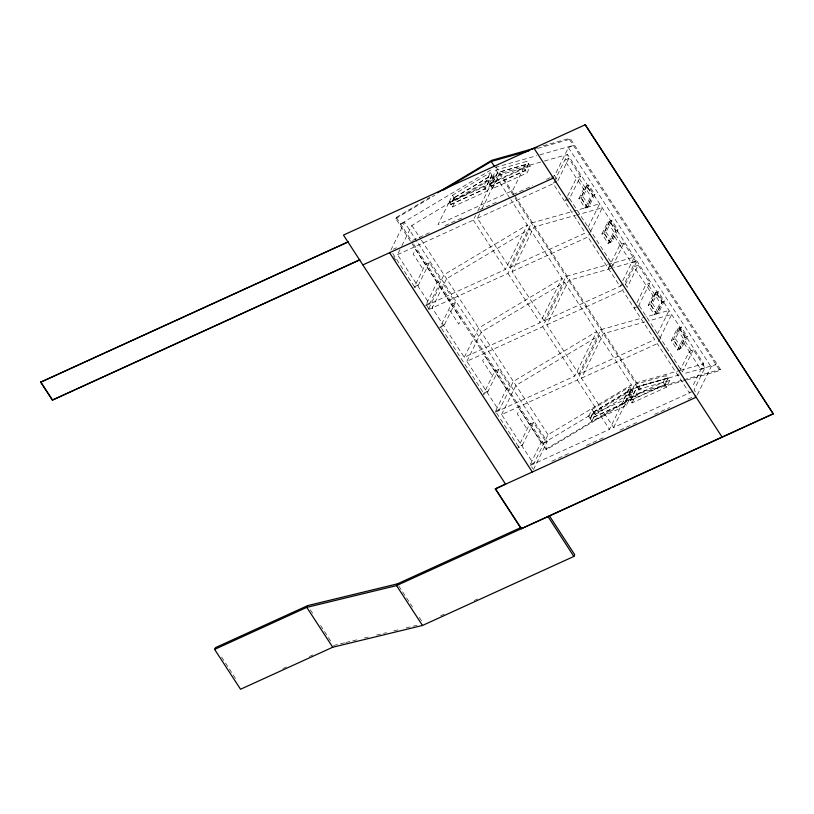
<?xml version="1.0" encoding="UTF-8"?>
<svg xmlns="http://www.w3.org/2000/svg" width="814" height="814" viewBox="0 0 814 814"><rect width="100%" height="100%" fill="white"/><g stroke="black" fill="none" stroke-linecap="round" stroke-linejoin="round"><path stroke-width="0.61" stroke-dasharray="4.07 3.05" d="M685.673 380.25L641.666 392.663L546.184 449.796L395.726 218.6L396.306 217.44L429.934 197.314M417.002 241.493L404.538 222.344L390.74 250.376L396.51 247.751M425.508 305.861L505.402 269.424L527.299 224.929L443.976 274.786L429.609 303.988L397.507 254.66L401.373 246.795M401.923 245.675L411.874 225.458L495.197 175.6L510.225 198.697M449.196 201.974L452.482 195.289L490.313 172.649L493.559 177.635L486.853 191.27L452.431 206.96L449.196 201.974L483.608 186.284L490.313 172.649M452.431 206.96L455.728 200.275L493.559 177.635M392.765 253.5L414.407 286.752L425.335 264.55L429.426 262.688L441.096 280.627L437.006 282.489L426.078 304.69L428.673 308.669L432.773 306.807M429.426 262.688L417.928 286.05L413.838 287.922M489.346 183.669L496.052 170.034L527.055 161.284L530.29 166.27L527.004 172.965L492.592 188.655L489.346 183.669L523.758 167.979L527.055 161.284M428.673 308.669L439.601 286.477L443.691 284.605L455.372 302.543L443.874 325.915L439.774 327.777L451.271 304.416L455.372 302.543M397.507 254.66L473.3 220.106L475.549 215.537M477.787 210.968L495.197 175.6M556.837 181.105L553.764 182.509L553.194 183.669L585.297 232.997L509.503 267.562L477.401 218.233L479.639 213.665M481.888 209.106L499.287 173.738L543.182 161.345M492.592 188.655L499.297 175.02L530.29 166.27M537.657 148.362L569.444 139.398L570.024 138.227L720.471 369.414L719.902 370.584L686.894 379.904M464.295 357.305L478.673 328.093L561.996 278.246L540.099 322.741L464.295 357.305L432.193 307.977L446.571 278.764L529.894 228.917L507.997 273.412L428.103 309.839M509.503 267.562L531.389 223.067L572.842 211.365M551.159 177.228L554.619 175.651L568.416 147.619L573.331 145.37L537.881 155.382M554.314 181.39L567.562 154.467L703.754 363.736L692.144 387.332M466.89 361.284L481.267 332.081L564.59 282.234L542.694 326.729L466.89 361.284L498.992 410.612L513.369 381.41L596.682 331.552L574.796 376.058L494.902 412.484M622.038 285.378L544.19 320.869L512.087 271.55L533.984 227.045L575.437 215.354M557.865 180.637L568.783 158.445L580.463 176.373L569.535 198.575L566.463 199.979M567.083 197.11L564.865 201.607L567.938 200.213M567.623 196.001L576.363 178.246L580.463 176.373M578.896 198.565L584.645 186.884L588.736 185.012L594.902 194.485L589.153 206.166L585.052 208.028L578.896 198.565L582.987 196.693L588.736 185.012M498.819 369.312L487.321 392.674L483.221 394.546L494.719 371.184L498.819 369.312L510.49 387.25L506.389 389.123L495.472 411.314L518.498 446.693L522.588 444.82M585.052 208.028L590.801 196.347L594.902 194.485M588.054 227.381L599.664 203.795L574.063 211.019M544.19 320.869L566.086 276.373L607.539 264.682M512.087 271.55L587.891 236.986L590.099 232.489M590.649 231.369L602.258 207.784L576.658 215.008M501.587 414.601L515.964 385.398L599.277 335.541L577.391 380.036L501.587 414.601L533.689 463.929L548.056 434.717L631.379 384.869L510.907 199.745M623.158 289.133L622.588 290.303L654.69 339.631L578.886 374.186L546.784 324.857L568.681 280.362L612.576 267.979M601.912 233.944L607.661 222.263L611.762 220.391L617.918 229.853L612.169 241.544L608.078 243.406L601.912 233.944L606.013 232.071L611.762 220.391M608.078 243.406L613.827 231.725L617.918 229.853M608.312 268.376L619.81 245.014L623.911 243.142L635.581 261.08L624.664 283.272L620.563 285.144L619.993 286.314L587.891 236.986M533.516 422.629L522.018 445.991L517.918 447.863L529.415 424.491L533.516 422.629L545.187 440.567L541.086 442.429L529.588 465.791L609.483 429.365L631.379 384.869M612.413 266.504L623.911 243.142M622.751 280.708L634.36 257.112L608.76 264.336M578.886 374.186L600.783 329.69L644.678 317.307M533.414 469.607L547.212 441.575L417.694 242.562M625.345 284.697L636.955 261.091L613.787 267.633M546.184 449.796L546.754 448.626L642.236 391.493L682.58 380.118M692.449 391.534L613.583 427.503L581.481 378.174L603.378 333.679L644.83 321.978M638.359 306.369L649.847 283.007L638.176 265.069L627.258 287.261L624.664 283.272M634.828 307.071L634.259 308.231L636.304 307.305M637.016 302.625L645.756 284.869L649.847 283.007M588.624 416.229L591.91 409.534L629.751 386.904L631.308 389.296L624.592 402.93L590.181 418.62L588.624 416.229L623.036 400.539L629.751 386.904M590.181 418.62L593.467 411.925L631.308 389.296M590.313 418.823L593.599 412.128L631.43 389.489L632.987 391.88L626.281 405.514L591.87 421.214L590.313 418.823L624.725 403.123L631.43 389.489M648.28 305.189L654.029 293.508L658.129 291.636L664.285 301.109L658.536 312.79L654.446 314.662L648.28 305.189L652.38 303.327L658.129 291.636M591.87 421.214L595.156 414.519L632.987 391.88M654.446 314.662L660.195 302.971L664.285 301.109M657.447 334.015L669.057 310.419L645.889 316.961M613.583 427.503L635.48 383.007L679.364 370.614M628.774 397.924L635.48 384.289L666.483 375.539L668.04 377.93L664.743 384.615L630.331 400.315L628.774 397.924L663.186 382.224L666.483 375.539M581.481 378.174L657.274 343.61L659.493 339.123M660.042 337.993L671.652 314.408L649.704 320.604M630.331 400.315L637.036 386.681L668.04 377.93M630.463 400.508L637.169 386.874L668.172 378.123L669.729 380.525L666.432 387.21L632.02 402.899L630.463 400.508L664.875 384.819L668.172 378.123M632.02 402.899L638.725 389.265L669.729 380.525M671.306 340.567L677.055 328.887L681.155 327.014L687.311 336.487L681.562 348.168L677.462 350.03L671.306 340.567L675.406 338.695L681.155 327.014M677.462 350.03L683.211 338.349L687.311 336.487M677.706 375L678.286 373.829M679.375 371.611L689.204 351.638L693.304 349.766L704.975 367.704L694.057 389.906L696.652 393.884M693.304 349.766L682.376 371.967L638.929 305.199M689.957 391.768L689.377 392.938L657.274 343.61M697.293 394.882L711.09 366.849L716.005 364.611L684.228 373.575M395.726 218.6L434.788 195.238M490.761 170.055L399.613 224.583L404.538 222.344M679.334 374.959L637.769 386.691L542.287 443.813L547.212 441.575M488.186 390.923L483.801 393.376L440.354 326.607L444.444 324.745M568.783 158.445L564.692 160.307L576.363 178.246M412.667 240.384L429.975 232.489M444.983 225.641L463.451 217.226M479.609 209.859L498.066 201.434M513.074 194.597L532.692 185.653M546.54 179.334L550.01 177.757M477.401 218.233L556.267 182.275M414.407 286.752L418.508 284.88M426.078 304.69L430.179 302.818M608.892 267.206L611.965 265.812M635.581 261.08L631.491 262.953L619.81 245.014M638.176 265.069L634.086 266.931L645.756 284.869M546.784 324.857L622.588 290.303M495.472 411.314L499.572 409.442M704.975 367.704L700.874 369.576L689.204 351.638M534.269 462.759L530.168 464.631L532.763 468.61M551.872 461.192L570.339 452.767M586.497 445.4L604.965 436.986M619.973 430.138L638.43 421.723M654.588 414.357L669.596 407.519M688.064 399.094L696.143 395.411M282.896 668.589L286.355 667.012M309.401 656.501L312.861 654.924M440.689 615.801L444.159 614.224M474.196 600.529L477.655 598.951M543.121 145.818L570.024 138.227M495.095 167.46L536.66 155.728M544.403 161.009L567.562 154.467M680.585 370.268L703.754 363.736M683.801 379.772L720.471 369.414M333.598 645.471L344.668 642.785M345.899 642.49L356.959 639.804M364.336 638.013L370.492 636.528M376.638 635.032L386.477 632.651M393.854 630.86L400 629.375M406.145 627.879L417.216 625.203M569.444 139.398L719.902 370.584M568.416 147.619L711.09 366.849M678.998 328.001L685.164 337.464L679.415 349.145L673.249 339.682L679.202 327.9L685.368 337.372L679.619 349.053L673.453 339.591M579.314 178.714L590.801 196.347M607.661 222.263L613.827 231.725M615.628 234.513L622.761 245.482M648.697 285.338L660.195 302.971M677.055 328.887L683.211 338.349M685.022 341.147L692.154 352.106M578.266 180.84L585.398 191.799M614.58 236.64L621.713 247.609M647.659 287.464L654.792 298.433M683.974 343.274L691.106 354.232M582.987 196.693L589.153 206.166M606.013 232.071L612.169 241.544M652.38 303.327L658.536 312.79M675.406 338.695L681.562 348.168M554.619 175.651L557.214 179.64M569.535 198.575L612.993 265.344M523.758 167.979L527.004 172.965M663.186 382.224L664.743 384.615M664.875 384.819L666.432 387.21M495.94 166.697L513.97 194.404M514.662 195.462L642.236 391.493M499.287 173.738L514.316 196.825M514.997 197.873L635.48 383.007M637.769 386.691L641.666 392.663M496.052 170.034L499.297 175.02M635.48 384.289L637.036 386.681M637.169 386.874L638.725 389.265M483.608 186.284L486.853 191.27M623.036 400.539L624.592 402.93M624.725 403.123L626.281 405.514M473.3 220.106L505.402 269.424M507.997 273.412L540.099 322.741M542.694 326.729L574.796 376.058M577.391 380.036L609.483 429.365M452.482 195.289L455.728 200.275M591.91 409.534L593.467 411.925M593.599 412.128L595.156 414.519M411.874 225.458L420.757 239.102M421.438 240.15L548.056 434.717M396.306 217.44L412.942 242.999M413.634 244.068L546.754 448.626M437.006 282.489L415.537 249.511L413.237 254.182L423.036 269.231M439.601 286.477L461.06 319.464L458.76 324.135L448.972 309.086M506.389 389.123L484.93 356.135L482.631 360.806L492.419 375.854M541.086 442.429L519.627 409.442L517.328 414.123L527.116 429.171M393.549 256.746L396.245 260.897M398.789 585.948L412.433 606.929M419.261 617.409L422.68 622.659M310.388 609.808L313.807 615.048M320.624 625.539L332.234 643.375M221.622 657.081L236.64 680.158M454.039 197.68L450.753 204.365L485.164 188.675L491.87 175.041L454.039 197.68M454.171 197.873L450.875 204.568L485.297 188.879L492.002 175.244L454.171 197.873M497.608 172.426L490.903 186.06L525.315 170.37L528.612 163.675L497.608 172.426M497.741 172.629L491.035 186.264L525.447 170.574L528.744 163.879L497.741 172.629M586.589 185.999L580.84 197.68L586.996 207.143L592.745 195.462L586.589 185.999M586.792 185.897L581.043 197.588L587.209 207.051L592.948 195.37L586.792 185.897M609.605 221.367L603.866 233.048L610.022 242.521L615.771 230.84L609.605 221.367M609.818 221.276L604.069 232.957L610.225 242.43L615.974 230.749L609.818 221.276M655.982 292.623L650.233 304.304L656.389 313.766L662.138 302.086L655.982 292.623M656.186 292.531L650.437 304.212L656.593 313.675L662.342 301.994L656.186 292.531M448.748 202.879L438.013 224.613L512.586 190.618L523.321 168.885L448.748 202.879"/><path stroke-width="1.22" d="M40.7 382.163L348.046 241.941L40.7 382.163L52.371 400.101L359.717 259.87L52.371 400.101M549.45 515.893L574.704 554.7L573.839 556.45L422.497 625.457L332.733 647.222L240.547 689.255L214.611 649.399L215.476 647.639L307.661 605.616L397.415 583.852L521.031 527.482M307.661 605.616L306.797 607.366L214.611 649.399M533.964 148.209L722.089 437.087M773.239 413.848L585.235 124.746L773.239 413.848L396.56 585.602L306.797 607.366L332.733 647.222M397.415 583.852L396.56 585.602L422.497 625.457M773.3 413.736L521.265 528.734L495.329 488.878L696.143 397.222M495.329 488.878L505.626 484.086M547.954 516.473L573.839 556.45M437.535 192.765L491.778 160.307L537.016 147.548M443.467 190.038L491.208 161.477L529.1 150.783M585.235 124.746L343.447 235.083L505.575 484.208M362.952 264.855L553.469 177.991M491.208 161.477L494.454 166.463M389.591 252.716L532.264 471.947M495.39 488.756L521.326 528.622M40.761 382.041L52.432 399.979"/></g></svg>
